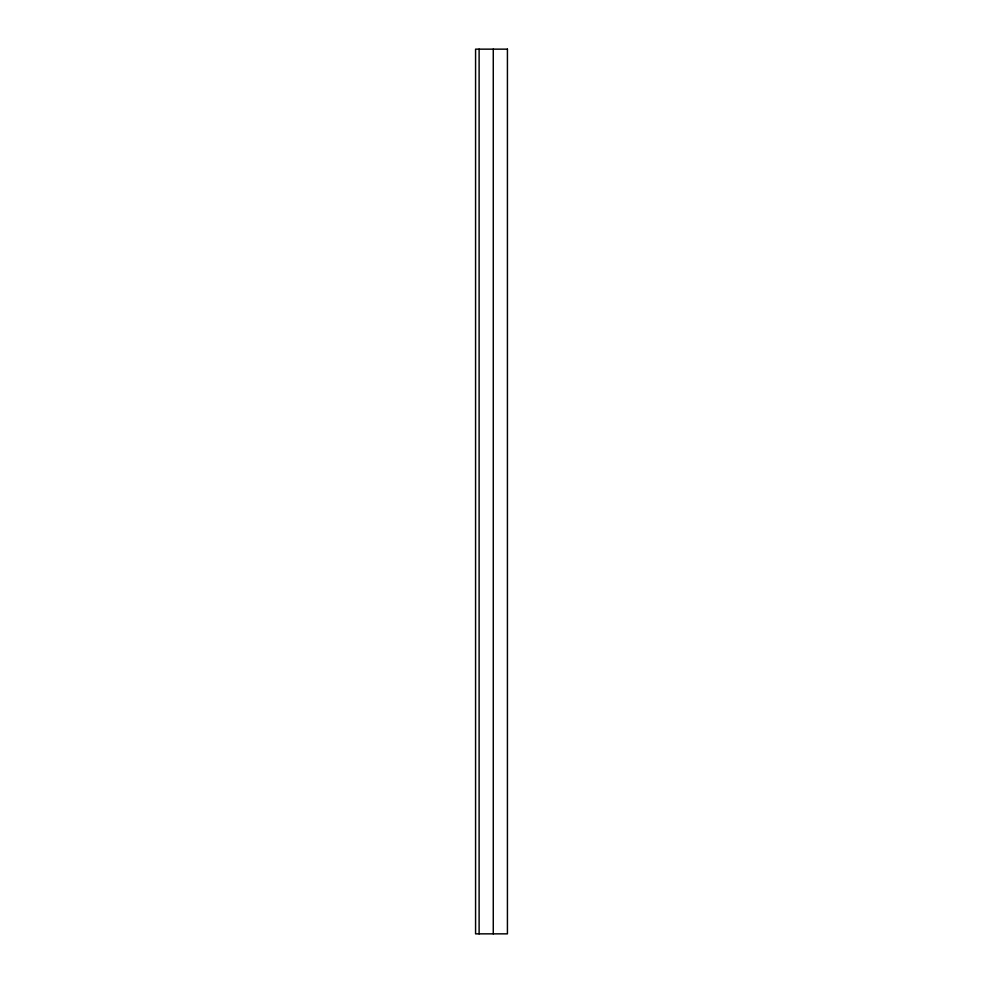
<?xml version="1.0" encoding="UTF-8"?>
<svg xmlns="http://www.w3.org/2000/svg" width="983" height="983" viewBox="0 0 983 983"><rect width="100%" height="100%" fill="white"/><g stroke="black" fill="none" stroke-linecap="round" stroke-linejoin="round"><path stroke-width="1.47" d="M493.269 49.15L493.269 933.85M479.114 49.15L479.114 933.85M507.425 49.15L475.575 49.15L475.575 933.85L507.425 933.85L507.425 49.15"/></g></svg>
